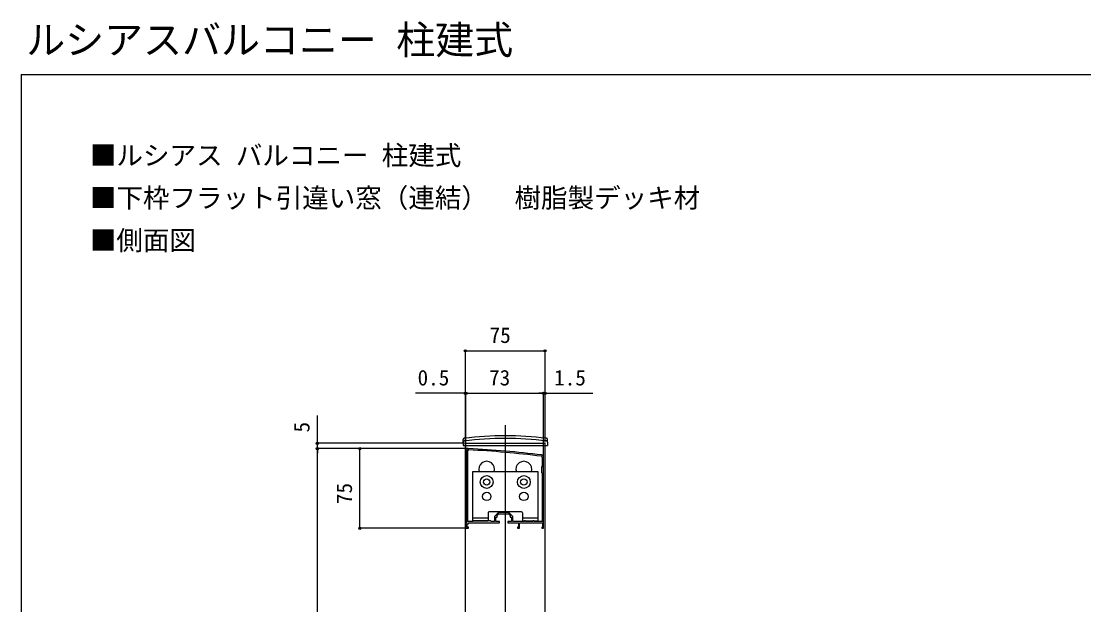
# Model space of a CAD drawing. Units: millimetres, scale not verified. Extents: x -875 to 875, y -1304 to 1297.
# Drawn here: x -875 to 126, y 748 to 1297 of the extents above; entities that cross this region are included whole.
import ezdxf
from ezdxf.enums import TextEntityAlignment as Align

# ---------------------------------------------------------------- set-up
doc = ezdxf.new("R2010")
doc.units = ezdxf.units.MM
doc.header["$LTSCALE"] = 8
for name, color, linetype in [('0-1_USER1', 3, 'Continuous'), ('0-2_YKK_11', 7, 'Continuous'), ('0-4_YKK_12', 2, 'Continuous'), ('0-5_YKK_13', 4, 'Continuous'), ('0-6_YKK_D', 6, 'Continuous'), ('0-7_YKK_ZWAK', 7, 'Continuous')]:
    doc.layers.add(name, color=color, linetype=linetype)
doc.styles.add('ＭＳ ゴシック', font='')
doc.styles.get('ＭＳ ゴシック').set_extended_font_data('MS Gothic')

msp = doc.modelspace()

# ---------------------------------------------------------------- linework, layer by layer
at = {"layer": '0-2_YKK_11'}
for p, q in [((-454.3, 825.7), (-454.3, 892.5)), ((-425.936, 833.761), (-428.761, 830.936)), ((-416.124, 834.2), (-424.876, 834.2)), ((-412.239, 830.936), (-415.064, 833.761))]:
    msp.add_line(p, q, dxfattribs=at)
for points in [[(-455.5, 892.5), (-455.5, 825), (-456, 824.5), (-456, 819.5), (-453.5, 819.5), (-453.5, 820.5), (-455, 820.5), (-455, 823.5), (-453.5, 823.5), (-453.5, 824.5), (-446.958, 824.5), (-446.775, 824.62), (-446.225, 824.62), (-446.042, 824.5), (-441.958, 824.5), (-441.775, 824.62), (-441.225, 824.62), (-441.042, 824.5), (-435.958, 824.5), (-435.775, 824.62), (-435.225, 824.62), (-435.042, 824.5), (-424.5, 824.5), (-424.5, 826), (-428, 826), (-428, 830), (-426.5, 830), (-426.5, 831.5), (-425, 833), (-420.958, 833), (-420.775, 833.12), (-420.225, 833.12), (-420.042, 833), (-416, 833), (-414.5, 831.5), (-414.5, 830), (-413, 830), (-413, 826), (-416.5, 826), (-416.5, 824.5)], [(-416.5, 824.5), (-406.5, 824.5), (-406.5, 820.5), (-407.5, 820.5), (-407.5, 819.5), (-405.5, 819.5), (-405.5, 824.5), (-396.958, 824.5), (-396.775, 824.62), (-396.225, 824.62), (-396.042, 824.5), (-384, 824.5), (-384, 820.792), (-384.25, 820.496), (-384.5, 820.2), (-384.5, 819.5), (-383, 819.5), (-383, 886.5)], [(-384.2, 886.5), (-384.2, 877.8), (-385, 877), (-385, 872), (-384.2, 871.2), (-384.2, 825.7), (-392.1, 825.7), (-392.1, 826.5), (-393, 826.5), (-393, 825.7), (-400, 825.7), (-400, 826.5), (-400.9, 826.5), (-400.9, 825.7), (-411.8, 825.7), (-411.8, 829.876)], [(-429.2, 829.876), (-429.2, 825.7), (-432.2, 825.7), (-433, 826.5), (-449, 826.5), (-449.8, 825.7), (-454.3, 825.7)]]:
    msp.add_lwpolyline(points, dxfattribs=at)
for centre, radius, start, end in [((-453.5, 892.5), 2, 86.9684, 180.00001), ((-453.5, 892.5), 0.8, 86.96839, 180.00001), ((-506.281, -104.099), 998.796, 83.01993, 86.96841), ((-506.281, -104.099), 999.996, 83.01993, 86.96841), ((-385, 886.5), 0.8, 0.00001, 83.01993), ((-385, 886.5), 2, 0.00001, 83.01993), ((-427.7, 829.876), 1.5, 134.99999, 179.99998), ((-424.876, 832.7), 1.5, 90.00002, 135.00001), ((-416.124, 832.7), 1.5, 44.99999, 89.99998), ((-413.3, 829.876), 1.5, 0.00002, 45.00001)]:
    msp.add_arc(centre, radius, start, end, dxfattribs=at)
at = {"layer": '0-4_YKK_12'}
for p, q in [((-419, 916.5), (-419, 152)), ((-381.5, 897.5), (-381.5, 899.5)), ((-381.5, 510.977), (-381.5, 897.5))]:
    msp.add_line(p, q, dxfattribs=at)
msp.add_lwpolyline([(-456.5, 152), (-456.5, 897.5), (-456.5, 899.5), (-381.5, 899.5)], dxfattribs=at)
for centre in [(-436.5, 875), (-401.5, 875)]:
    msp.add_arc(centre, 7.5, 340.52879, 199.47121, dxfattribs=at)
at = {"layer": '0-5_YKK_13'}
for p, q in [((-458.7, 900.5), (-458.653, 903.167)), ((-379.3, 900.5), (-379.347, 903.167)), ((-458.7, 900.5), (-458.648, 897.5)), ((-458.648, 897.5), (-379.352, 897.5)), ((-379.3, 900.5), (-379.352, 897.5)), ((-435.25, 834), (-435.25, 826.5)), ((-403.75, 835), (-434.25, 835)), ((-450, 829.4), (-435.25, 829.4)), ((-402.75, 829.4), (-388, 829.4))]:
    msp.add_line(p, q, dxfattribs=at)
for points in [[(-388, 826.5), (-388, 872.5), (-450, 872.5), (-450, 826.5), (-435.25, 826.5)], [(-402.75, 834), (-402.75, 826.5), (-388, 826.5)]]:
    msp.add_lwpolyline(points, dxfattribs=at)
for centre, radius in [((-436.5, 863), 6), ((-436.5, 863), 3), ((-401.5, 863), 6), ((-401.5, 863), 3), ((-436.5, 849.5), 4), ((-401.5, 849.5), 4)]:
    msp.add_circle(centre, radius, dxfattribs=at)
for centre, radius, start, end in [((-457.697, 900.653), 1, 97.02227, 179), ((-457.654, 903.149), 1, 96.9597, 179), ((-419, 586.5), 317.528, 82.97773, 97.02227), ((-419, 586.5), 320, 83.0403, 96.9597), ((-380.346, 903.149), 1, 1, 83.0403), ((-380.303, 900.653), 1, 1, 82.97773), ((-434.25, 834), 1, 90, 180), ((-403.75, 834), 1, 0, 90)]:
    msp.add_arc(centre, radius, start, end, dxfattribs=at)
at = {"layer": '0-6_YKK_D'}
for p, q in [((-456.5, 900.5), (-456.5, 987.5)), ((-456.5, 986.5), (-381.5, 986.5)), ((-381.5, 900.5), (-381.5, 987.5)), ((-456.5, 946.5), (-503.6, 946.5)), ((-456.5, 900.5), (-456.5, 947.5)), ((-456, 946.5), (-456.5, 946.5)), ((-456, 825.376), (-456, 947.5)), ((-456, 825.376), (-456, 947.5)), ((-456, 946.5), (-451.7, 946.5)), ((-456, 946.5), (-383, 946.5)), ((-383, 946.5), (-387.3, 946.5)), ((-383, 887.5), (-383, 947.5)), ((-383, 887.5), (-383, 947.5)), ((-383, 946.5), (-381.5, 946.5)), ((-381.5, 900.5), (-381.5, 947.5)), ((-381.5, 946.5), (-336.445, 946.5)), ((-596, 899.5), (-596, 925.691)), ((-457.5, 899.5), (-597, 899.5)), ((-454.394, 894.497), (-597, 894.497)), ((-454.394, 894.497), (-597, 894.497)), ((-596, 894.497), (-596, 899.5)), ((-596, 894.497), (-596, 890.197)), ((-596, 534.5), (-596, 894.497)), ((-454.394, 894.497), (-557, 894.497)), ((-556, 819.5), (-556, 894.497)), ((-456.7, 819.5), (-557, 819.5))]:
    msp.add_line(p, q, dxfattribs=at)
for centre in [(-456.5, 986.5), (-381.5, 986.5), (-456.5, 946.5), (-456, 946.5), (-456, 946.5), (-383, 946.5), (-383, 946.5), (-381.5, 946.5), (-596, 899.5), (-596, 894.497), (-596, 894.497), (-556, 894.497), (-556, 819.5)]:
    msp.add_circle(centre, 1.075, dxfattribs=at)
at = {"layer": '0-7_YKK_ZWAK'}
for q in [(-875, -1303.5), (875, 1246.5)]:
    msp.add_line((-875, 1246.5), q, dxfattribs=at)

# ---------------------------------------------------------------- texts
at = {"layer": '0-1_USER1', "style": 'ＭＳ ゴシック'}
for s, height, p in [('ルシアスバルコニー 柱建式', 26.91, (-870.336, 1257.713)), ('■ルシアス バルコニー 柱建式', 18.33, (-810.35, 1155.806)), ('■下枠フラット引違い窓（連結）\u3000樹脂製デッキ材', 18.33, (-810.35, 1115.806)), ('■側面図', 18.33, (-810.35, 1075.806))]:
    msp.add_text(s, height=height, dxfattribs=at).set_placement(p, align=Align.BOTTOM_LEFT)
at = {"layer": '0-6_YKK_D', "style": 'ＭＳ ゴシック'}
for s, p in [('75', (-433.773, 989.5)), ('0.5', (-501.623, 949.5)), ('73', (-434.273, 949.5)), ('1.5', (-372.968, 949.5))]:
    msp.add_text(s, height=14.66, dxfattribs=at).set_placement(p, align=Align.BOTTOM_LEFT)
for s, p in [('5', (-599, 909.623)), ('75', (-559, 842.226))]:
    msp.add_text(s, height=14.66, rotation=90, dxfattribs=at).set_placement(p, align=Align.BOTTOM_LEFT)

doc.saveas('drawing.dxf')
